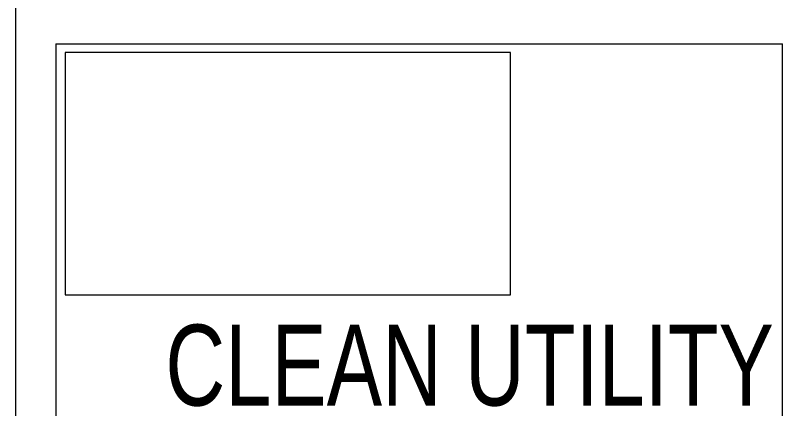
# Model space of a CAD drawing. Header units: millimetres. Extents: x -2143172 to 5255, y -610845 to 279739.
# Drawn here: x -1104083 to -1102187, y -575973 to -575000 of the extents above; entities that cross this region are included whole.
import ezdxf

# ---------------------------------------------------------------- set-up
doc = ezdxf.new("R2010")
doc.units = ezdxf.units.MM
doc.header["$LTSCALE"] = 30
for name, color, linetype, lineweight in [('72_EGR_BASE_TEXT', 7, 'Continuous', 5), ('LOADING', 163, 'Continuous', 5), ('Walls', 32, 'Continuous', 5)]:
    doc.layers.add(name, color=color, linetype=linetype, lineweight=lineweight)
doc.styles.add('X3G_ENTITY_9EC9', font='swisscl.ttf', dxfattribs={"height": 0.2})

msp = doc.modelspace()

# ---------------------------------------------------------------- linework, layer by layer
at = {"layer": 'LOADING', "elevation": 0.1}
msp.add_lwpolyline([(-1103959.1, -575092), (-1103959.1, -575692), (-1102859.1, -575692), (-1102859.1, -575092)], close=True, dxfattribs=at)
at = {"layer": 'Walls'}
for p, q in [((-1104082.6, -572949, 0.2), (-1104082.6, -577671.2, 0.2)), ((-1103982.6, -575071.2, 0.2), (-1103982.6, -577571.2, 0.2)), ((-1103982.6, -575071.2, 0.2), (-1102186.6, -575071.2, 0.2)), ((-1102186.6, -577571.2, 0.2), (-1102186.6, -575071.2, 0.2))]:
    msp.add_line(p, q, dxfattribs=at)

# ---------------------------------------------------------------- texts
at = {"layer": '72_EGR_BASE_TEXT', "insert": (-1102960.1, -575765.5, 0.2), "char_height": 200, "attachment_point": 2, "style": 'X3G_ENTITY_9EC9'}
msp.add_mtext('CLEAN UTILITY', dxfattribs=at)

doc.saveas('drawing.dxf')
